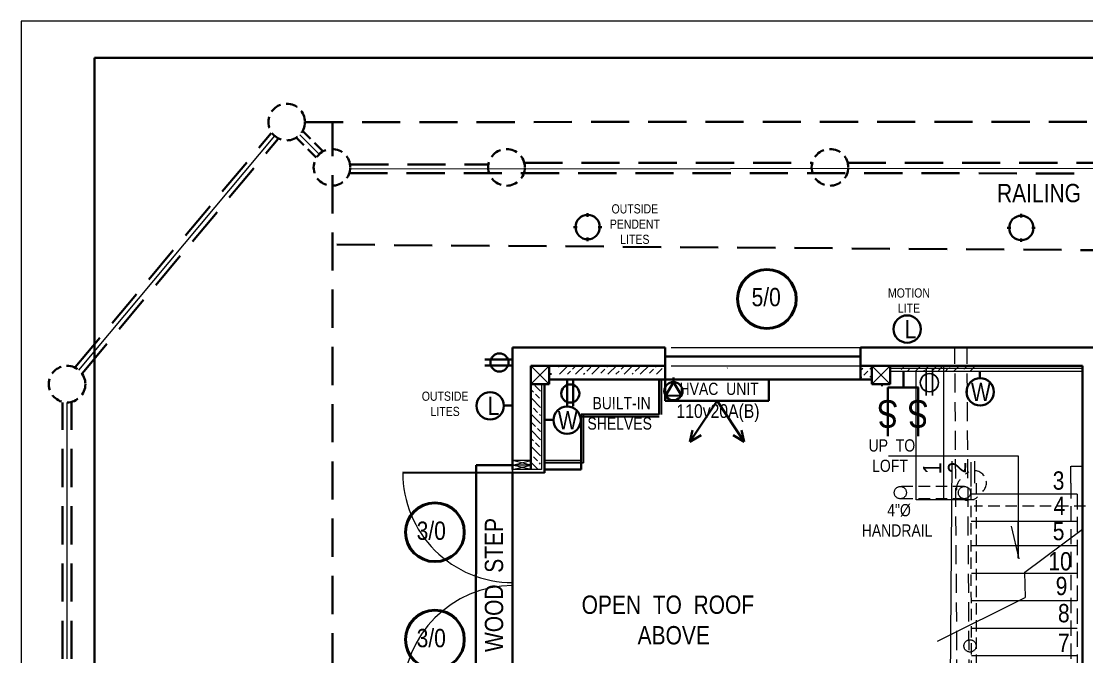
# Model space of a CAD drawing. Header units: inches. Extents: x -298 to 15350, y -6 to 2753.
# Drawn here: x 7122.6 to 7471.7, y 1565.6 to 1773.8 of the extents above; entities that cross this region are included whole.
import ezdxf

# ---------------------------------------------------------------- set-up
doc = ezdxf.new("R2010")
doc.units = ezdxf.units.IN
doc.header["$MEASUREMENT"] = 0
for name, pattern in [('CENTER', [2, 1.25, -0.25, 0.25, -0.25]), ('DASHDOT2', [0.5, 0.25, -0.125, 0, -0.125]), ('HIDDEN', [0.375, 0.25, -0.125])]:
    doc.linetypes.add(name, pattern=pattern)
for name, color, linetype, lineweight in [('APPLIANCES', 7, 'Continuous', 20), ('BUILT-INS', 36, 'Continuous', 25), ('CABINETS', 36, 'HIDDEN', 25), ('DOORS', 7, 'Continuous', 30), ('ELEC', 6, 'Continuous', 30), ('ELEC SYMBOLS', 7, 'Continuous', 20), ('EXISTING CEILING BEAMS', 7, 'HIDDEN', 20), ('FURNITURE', 33, 'Continuous', 25), ('HVAC', 1, 'Continuous', 30), ('NEW FRAMING', 6, 'Continuous', 30), ('NEW FRAMMING', 6, 'Continuous', 30), ('PLUMBING', 3, 'Continuous', 20), ('ROOF', 7, 'HIDDEN', 30), ('ROOF FRAMING', 7, 'Continuous', 20), ('STAIRS', 7, 'Continuous', 20), ('WALL FRAMING', 9, 'CENTER', 30), ('WALLS', 7, 'Continuous', 30), ('WINDOWS', 5, 'Continuous', 30)]:
    doc.layers.add(name, color=color, linetype=linetype, lineweight=lineweight)
for name, color, linetype in [('LL_ELECTRICAL', 1, 'Continuous'), ('TEXT', 7, 'Continuous'), ('TEXT80', 9, 'Continuous'), ('TITLE BLOCK', 7, 'Continuous')]:
    doc.layers.add(name, color=color, linetype=linetype)
doc.styles.add('ARCHENT', font='technical.ttf', dxfattribs={"height": 6})

# ---------------------------------------------------------------- blocks, each defined once
blk = doc.blocks.new('A$C4B672F97')
at = {"layer": 'STAIRS', "color": 7, "linetype": 'HIDDEN', "lineweight": 9, "ltscale": 15}
for p, q in [((-3.14, 2.52), (-17.99, -12.33)), ((-0.31, -0.31), (-15.16, -15.16))]:
    blk.add_line(p, q, dxfattribs=at)
at = {"layer": 'STAIRS', "linetype": 'DASHDOT2', "lineweight": 9, "ltscale": 150}
for centre in [(-1.72, 1.1), (-16.57, -13.75)]:
    blk.add_circle(centre, 2, dxfattribs=at)
at = {"layer": 'STAIRS', "color": 7, "linetype": 'HIDDEN', "lineweight": 9, "ltscale": 15}
for centre, start, end in [((-1.72, 5.62), 0, 180), ((-1.72, 3.1), 180, 0)]:
    blk.add_arc(centre, 4, start, end, dxfattribs=at)

msp = doc.modelspace()

# ---------------------------------------------------------------- hatches: boundary and pattern name
at = {"layer": 'NEW FRAMING', "linetype": 'Continuous', "lineweight": 9, "ltscale": 25}
h = msp.add_hatch(dxfattribs=at)
h.set_pattern_fill('ANSI33', color=6, scale=15, style=0)
h.set_pattern_definition([(45, (2360.5694, 394.9716), (-2.6516504, 2.6516504), []), (45, (2363.221, 394.9716), (-2.6516504, 2.6516504), [1.875, -0.9375])])
h.paths.add_polyline_path([(7298.58661, 1661.12837), (7298.58661, 1658.12837), (7332.58661, 1658.12837), (7332.58661, 1661.12837)])
h = msp.add_hatch(dxfattribs=at)
h.set_pattern_fill('ANSI33', color=256, scale=15, style=0)
h.set_pattern_definition([(45, (2459.9864, 397.0166), (-2.6516504, 2.6516504), []), (45, (2462.638, 397.0166), (-2.6516504, 2.6516504), [1.875, -0.9375])])
h.paths.add_polyline_path([(7397.59281, 1660.17341), (7397.59281, 1657.17341), (7401.34281, 1657.17341), (7401.34281, 1660.17341)])
h = msp.add_hatch(dxfattribs=at)
h.set_pattern_fill('ANSI33', color=6, scale=15, style=0)
h.set_pattern_definition([(45, (2473.8956, 397.9213), (-2.6516504, 2.6516504), []), (45, (2476.5472, 397.9213), (-2.6516504, 2.6516504), [1.875, -0.9375])])
h.paths.add_polyline_path([(7410.88064, 1661.07816), (7410.88024, 1659.15936), (7423.12956, 1659.15936), (7423.12956, 1661.07816)])
h = msp.add_hatch(dxfattribs=at)
h.set_pattern_fill('ANSI33', color=6, scale=15, style=0)
h.set_pattern_definition([(45, (2486.1277, 397.594), (-2.6516504, 2.6516504), []), (45, (2488.7794, 397.594), (-2.6516504, 2.6516504), [1.875, -0.9375])])
h.paths.add_polyline_path([(7423.11278, 1660.75078), (7423.11238, 1659.15937), (7435.3617, 1659.15937), (7435.3617, 1660.75078)])
h = msp.add_hatch(dxfattribs=at)
h.set_pattern_fill('ANSI33', color=6, scale=15, angle=90, style=0)
h.set_pattern_definition([(135, (8555.9147, -3317.5678), (-2.6516504, -2.6516504), []), (135, (8555.9147, -3314.916), (-2.6516504, -2.6516504), [1.875, -0.9375])])
h.paths.add_polyline_path([(7289.75792, 1626.90975), (7292.75792, 1626.90975), (7292.75792, 1654.44943), (7289.75792, 1654.44943)])

# ---------------------------------------------------------------- linework, layer by layer
at = {"layer": 'BUILT-INS', "linetype": 'Continuous', "lineweight": 9, "ltscale": 25}
for p in [(7353.93821, 1660.09938), (7354.05661, 1660.21769)]:
    msp.add_line(p, (7354.05661, 1660.21769), dxfattribs=at)
at = {"layer": 'BUILT-INS', "ltscale": 20}
for p, q in [((7331.59281, 1656.4094), (7331.59281, 1644.90887)), ((7332.34281, 1656.4094), (7332.34281, 1644.90887)), ((7331.59281, 1644.90887), (7306.0827, 1644.90887)), ((7306.09748, 1644.90887), (7306.08425, 1629.90255)), ((7306.84748, 1644.90821), (7306.83358, 1629.15189)), ((7331.59281, 1644.15887), (7306.0827, 1644.15887)), ((7306.08425, 1629.90255), (7294.00181, 1629.90255)), ((7306.83425, 1629.15255), (7294.00181, 1629.15255))]:
    msp.add_line(p, q, dxfattribs=at)
at = {"layer": 'CABINETS', "color": 7, "ltscale": 25}
msp.add_line((7283.59281, 1625.90975), (7283.59283, 1626.90975), dxfattribs=at)
at = {"layer": 'DOORS', "color": 7, "lineweight": 9, "ltscale": 15}
msp.add_line((7247.59281, 1625.90975), (7283.59281, 1625.90975), dxfattribs=at)
at = {"layer": 'DOORS', "color": 7, "linetype": 'Continuous', "lineweight": 9, "ltscale": 25}
for centre, start, end in [((7283.59281, 1625.90975), 180, 270.0000624), ((7283.59281, 1552.90975), 90.0000624, 180)]:
    msp.add_arc(centre, 36, start, end, dxfattribs=at)
at = {"layer": 'ELEC', "color": 1, "linetype": 'Continuous', "ltscale": 0.75}
for p, q in [((7411.66352, 1653.81868), (7411.66352, 1659.15936)), ((7436.68438, 1659.25167), (7436.66887, 1656.74069)), ((7336.29423, 1655.60247), (7333.71316, 1651.12743)), ((7336.29423, 1657.03267), (7336.29423, 1655.60247)), ((7336.29423, 1655.60247), (7338.89523, 1651.16243)), ((7416.57118, 1653.85376), (7406.52888, 1653.78198)), ((7406.58351, 1637.84588), (7406.58351, 1653.83579)), ((7416.51301, 1637.85422), (7416.51301, 1653.84413)), ((7280.97319, 1647.93955), (7283.48422, 1647.93955)), ((7338.89523, 1651.16243), (7333.71316, 1651.12743)), ((7296.69465, 1643.2408), (7294.18368, 1643.25631))]:
    msp.add_line(p, q, dxfattribs=at)
at = {"layer": 'ELEC', "color": 1, "linetype": 'Continuous', "ltscale": 0.375}
for p, q in [((7333.71316, 1651.12743), (7336.29423, 1655.60247)), ((7336.29423, 1655.60247), (7338.89523, 1651.16243)), ((7338.89523, 1651.16243), (7333.71316, 1651.12743))]:
    msp.add_line(p, q, dxfattribs=at)
at = {"layer": 'ELEC', "color": 1, "linetype": 'Continuous', "lineweight": 30, "ltscale": 0.75}
msp.add_circle((7412.87305, 1672.95226), 4.47927, dxfattribs=at)
at = {"layer": 'ELEC', "color": 1, "linetype": 'Continuous', "ltscale": 0.75}
for centre, radius in [((7336.29423, 1652.62061), 2.98186), ((7436.82117, 1652.36023), 4.47927), ((7276.2265, 1647.82848), 4.47927), ((7301.44057, 1643.10041), 4.47927)]:
    msp.add_circle(centre, radius, dxfattribs=at)
msp.add_solid([(7336.29423, 1655.60247), (7338.89523, 1651.16243), (7333.71316, 1651.12743), (7336.29423, 1655.60247)], dxfattribs=at)
at = {"layer": 'ELEC SYMBOLS', "color": 1, "linetype": 'Continuous', "lineweight": 30, "ltscale": 150}
for p, q in [((7308.18983, 1710.95431), (7308.18983, 1709.75759)), ((7450.29478, 1710.67094), (7450.29478, 1709.47422)), ((7303.59147, 1706.35595), (7304.78819, 1706.35595)), ((7311.59147, 1706.35595), (7312.78819, 1706.35595)), ((7445.69642, 1706.07258), (7446.89314, 1706.07258)), ((7453.69642, 1706.07258), (7454.89314, 1706.07258)), ((7308.18983, 1702.95431), (7308.18983, 1701.75759)), ((7450.29478, 1702.67094), (7450.29478, 1701.47422))]:
    msp.add_line(p, q, dxfattribs=at)
at = {"layer": 'ELEC SYMBOLS', "color": 1, "lineweight": 30, "ltscale": 15}
for centre in [(7308.18983, 1706.35595), (7450.29478, 1706.07258)]:
    msp.add_circle(centre, 4, dxfattribs=at)
at = {"layer": 'EXISTING CEILING BEAMS', "linetype": 'HIDDEN', "ltscale": 25}
for p, q in [((7429.57206, 1511.54059), (7428.52354, 1666.90859)), ((7433.5697, 1511.55743), (7432.52368, 1666.9085))]:
    msp.add_line(p, q, dxfattribs=at)
at = {"layer": 'EXISTING CEILING BEAMS', "color": 7, "linetype": 'Continuous', "lineweight": 9, "ltscale": 25}
for p, q in [((7289.592, 1628.40975), (7283.59281, 1629.90975)), ((7283.59281, 1628.40975), (7289.592, 1629.90975)), ((7289.592, 1626.90975), (7283.59281, 1628.40975)), ((7283.59281, 1626.90975), (7289.592, 1628.40975))]:
    msp.add_line(p, q, dxfattribs=at)
at = {"layer": 'FURNITURE', "linetype": 'Continuous', "lineweight": 30, "ltscale": 20}
for p, q in [((7331.58067, 1656.41056), (7331.58068, 1644.91004)), ((7331.58068, 1644.91004), (7306.07057, 1644.91004)), ((7306.08469, 1644.91004), (7306.08469, 1626.9559)), ((7306.08469, 1626.9559), (7294.00225, 1626.9559))]:
    msp.add_line(p, q, dxfattribs=at)
at = {"layer": 'FURNITURE', "color": 7, "linetype": 'Continuous', "lineweight": 30, "ltscale": 25}
msp.add_line((7271.61639, 1628.35357), (7283.5928, 1628.35335), dxfattribs=at)
at = {"layer": 'HVAC', "ltscale": 15}
for p, q in [((7333.59282, 1656.40941), (7333.59024, 1649.40941)), ((7367.59281, 1656.39689), (7367.59024, 1649.39689))]:
    msp.add_line(p, q, dxfattribs=at)
at = {"layer": 'HVAC', "ltscale": 25}
for p, q in [((7367.59281, 1656.39689), (7333.59282, 1656.40941)), ((7367.59024, 1649.39689), (7333.59024, 1649.40941)), ((7350.59024, 1649.40315), (7341.65167, 1636.04159)), ((7350.59024, 1649.40315), (7359.5288, 1636.04159)), ((7342.56986, 1639.79439), (7341.65167, 1636.04159)), ((7341.65167, 1636.04159), (7345.34143, 1638.19852)), ((7359.5288, 1636.04159), (7355.83905, 1638.19852)), ((7358.61061, 1639.79439), (7359.5288, 1636.04159))]:
    msp.add_line(p, q, dxfattribs=at)
at = {"layer": 'LL_ELECTRICAL', "color": 1, "linetype": 'Continuous', "lineweight": 30, "ltscale": 0.75}
for p, q in [((7274.44682, 1662.97603), (7283.44939, 1662.97603)), ((7274.44682, 1662.97603), (7283.44939, 1662.97603)), ((7274.44682, 1660.97603), (7283.44939, 1660.97603)), ((7274.44682, 1660.97603), (7283.44939, 1660.97603)), ((7301.48462, 1656.65689), (7301.48462, 1647.65432)), ((7301.48462, 1656.65689), (7301.48462, 1647.65432)), ((7303.48462, 1656.65689), (7303.48462, 1647.65432)), ((7303.48462, 1656.65689), (7303.48462, 1647.65432))]:
    msp.add_line(p, q, dxfattribs=at)
at = {"layer": 'LL_ELECTRICAL', "color": 1, "linetype": 'Continuous', "ltscale": 0.75}
for p, q in [((7419.17487, 1660.22806), (7419.17487, 1651.2255)), ((7419.17487, 1660.22806), (7419.17487, 1651.2255)), ((7421.17487, 1660.22806), (7421.17487, 1651.2255)), ((7421.17487, 1660.22806), (7421.17487, 1651.2255))]:
    msp.add_line(p, q, dxfattribs=at)
at = {"layer": 'LL_ELECTRICAL', "color": 1, "linetype": 'Continuous', "lineweight": 30, "ltscale": 0.75}
for centre in [(7279.28235, 1661.98057), (7279.28235, 1661.98057), (7302.48917, 1651.82136), (7302.48917, 1651.82136)]:
    msp.add_circle(centre, 2.98186, dxfattribs=at)
at = {"layer": 'LL_ELECTRICAL', "color": 1, "linetype": 'Continuous', "ltscale": 0.75}
msp.add_circle((7420.17942, 1655.39253), 2.98186, dxfattribs=at)
msp.add_circle((7420.17942, 1655.39253), 2.98186, dxfattribs=at)
at = {"layer": 'NEW FRAMING', "color": 7, "lineweight": 20, "ltscale": 15}
for p, q in [((7407.34286, 1659.15935), (7470.34282, 1659.15942)), ((7289.592, 1626.90975), (7283.59281, 1626.90975)), ((7293.08776, 1626.90975), (7289.592, 1626.90975))]:
    msp.add_line(p, q, dxfattribs=at)
at = {"layer": 'NEW FRAMING', "color": 7, "lineweight": 9, "ltscale": 15}
for p, q in [((7407.34287, 1660.15935), (7470.34282, 1660.15942)), ((7289.592, 1629.90975), (7283.59281, 1629.90975)), ((7289.592, 1628.40975), (7283.59281, 1628.40975))]:
    msp.add_line(p, q, dxfattribs=at)
at = {"layer": 'NEW FRAMING', "color": 7, "ltscale": 15}
for p, q in [((7294.05732, 1654.90935), (7294.00017, 1625.90255)), ((7295.59281, 1656.40935), (7335.59281, 1656.40941)), ((7294.00001, 1625.81832), (7247.59281, 1625.90975))]:
    msp.add_line(p, q, dxfattribs=at)
at = {"layer": 'NEW FRAMING', "ltscale": 15}
for p, q in [((7295.59281, 1656.40935), (7395.59281, 1656.40949)), ((7395.59281, 1656.40949), (7401.34281, 1656.4095))]:
    msp.add_line(p, q, dxfattribs=at)
at = {"layer": 'NEW FRAMING', "color": 28, "lineweight": 30, "ltscale": 25}
msp.add_line((7283.59281, 1625.90975), (7294.00017, 1625.90255), dxfattribs=at)
at = {"layer": 'NEW FRAMMING', "color": 7, "linetype": 'Continuous', "lineweight": 20, "ltscale": 25}
msp.add_line((7293.08776, 1654.90935), (7293.08776, 1626.90975), dxfattribs=at)
at = {"layer": 'ROOF', "linetype": 'HIDDEN', "ltscale": 50}
for p, q in [((7215.5484, 1740.76016), (7787.59281, 1740.90935)), ((7140.29429, 1660.4728), (7204.49876, 1737.16147)), ((7142.59457, 1658.54699), (7206.79903, 1735.23566)), ((7230.37677, 1726.90935), (7275.95299, 1726.90935)), ((7287.40228, 1727.40935), (7381.78333, 1727.40935)), ((7393.40228, 1727.40935), (7503.78333, 1727.40935)), ((7230.08775, 1724.00603), (7735.95299, 1723.90935)), ((7225.97725, 1700.60129), (7788.96236, 1696.50649)), ((7136.09281, 1564.90935), (7136.09281, 1648.90935)), ((7139.09281, 1564.90935), (7139.09281, 1648.90935))]:
    msp.add_line(p, q, dxfattribs=at)
at = {"layer": 'ROOF', "color": 7, "linetype": 'HIDDEN', "ltscale": 50}
msp.add_line((7224.59281, 1279.60633), (7224.59281, 1740.90935), dxfattribs=at)
at = {"layer": 'ROOF', "linetype": 'Continuous', "lineweight": 20, "ltscale": 50}
for p, q in [((7141.44443, 1659.5099), (7205.64889, 1736.19856)), ((7230.37677, 1725.40935), (7735.59281, 1725.90348)), ((7137.59281, 1564.90935), (7137.59281, 1648.90935))]:
    msp.add_line(p, q, dxfattribs=at)
at = {"layer": 'ROOF', "linetype": 'HIDDEN', "ltscale": 15}
for p, q in [((7219.19305, 1729.18779), (7212.82684, 1735.554)), ((7221.31437, 1731.30911), (7214.94816, 1737.67532))]:
    msp.add_line(p, q, dxfattribs=at)
at = {"layer": 'ROOF', "linetype": 'HIDDEN', "lineweight": 20, "ltscale": 50}
msp.add_line((7220.25371, 1730.24845), (7213.8875, 1736.61466), dxfattribs=at)
at = {"layer": 'ROOF', "ltscale": 15}
for centre in [(7209.5484, 1740.75859), (7224.39764, 1725.90935), (7281.59281, 1725.90935), (7387.59281, 1725.90935), (7137.59281, 1654.90935)]:
    msp.add_circle(centre, 6, dxfattribs=at)
at = {"layer": 'ROOF FRAMING', "color": 7, "linetype": 'DASHDOT2', "lineweight": 9, "ltscale": 150}
msp.add_line((7433.81395, 1621.37518), (7433.81395, 1629.33864), dxfattribs=at)
at = {"layer": 'STAIRS', "linetype": 'Continuous', "lineweight": 9, "ltscale": 25}
msp.add_line((7415.84281, 1617.00051), (7415.84278, 1659.15936), dxfattribs=at)
at = {"layer": 'STAIRS', "linetype": 'Continuous', "ltscale": 15}
for p, q in [((7424.84281, 1660.90935), (7424.84281, 1617.00051)), ((7434.84281, 1617.00051), (7415.84281, 1617.00051))]:
    msp.add_line(p, q, dxfattribs=at)
at = {"layer": 'STAIRS', "color": 7, "linetype": 'Continuous', "lineweight": 20, "ltscale": 25}
for p, q in [((7406.76418, 1631.41528), (7449.31968, 1631.41528)), ((7449.31968, 1631.41528), (7449.31968, 1597.87826)), ((7449.31968, 1597.87826), (7449.31969, 1609.88802)), ((7449.56993, 1597.72223), (7447.07247, 1608.33214)), ((7449.31968, 1597.87826), (7449.31968, 1607.55201))]:
    msp.add_line(p, q, dxfattribs=at)
at = {"layer": 'STAIRS', "linetype": 'Continuous', "lineweight": 20, "ltscale": 15}
for p, q in [((7426.66183, 1511.91712), (7427.66183, 1629.65019)), ((7435.0202, 1622.43222), (7435.02023, 1629.66525)), ((7466.52004, 1622.43222), (7466.5199, 1628.04056))]:
    msp.add_line(p, q, dxfattribs=at)
at = {"layer": 'STAIRS', "color": 7, "linetype": 'Continuous', "lineweight": 9, "ltscale": 20}
msp.add_line((7466.63168, 1628.04056), (7470.63168, 1628.04044), dxfattribs=at)
at = {"layer": 'STAIRS', "linetype": 'HIDDEN', "lineweight": 20, "ltscale": 15}
for p, q in [((7434.1637, 1504.41712), (7433.81395, 1623.75937)), ((7435.59281, 1511.94692), (7435.59281, 1622.41717))]:
    msp.add_line(p, q, dxfattribs=at)
at = {"layer": 'STAIRS', "linetype": 'HIDDEN', "lineweight": 9, "ltscale": 20}
for p, q in [((7466.52004, 1622.43222), (7466.52004, 1514.43222)), ((7468.60007, 1618.89288), (7468.55126, 1514.43222))]:
    msp.add_line(p, q, dxfattribs=at)
at = {"layer": 'STAIRS', "color": 7, "linetype": 'Continuous', "lineweight": 20, "ltscale": 15}
for p, q in [((7468.60008, 1618.888), (7433.89596, 1618.88803)), ((7468.60007, 1609.888), (7433.89595, 1609.88803))]:
    msp.add_line(p, q, dxfattribs=at)
at = {"layer": 'STAIRS', "color": 9, "linetype": 'HIDDEN', "lineweight": 20, "ltscale": 15}
msp.add_line((7471.34281, 1614.90935), (7434.84281, 1614.90935), dxfattribs=at)
at = {"layer": 'STAIRS', "color": 7, "lineweight": 20, "ltscale": 15}
for p, q in [((7468.60007, 1601.88807), (7433.9194, 1601.88807)), ((7468.60007, 1592.88807), (7433.94577, 1592.88807)), ((7468.60007, 1583.88813), (7433.97215, 1583.88807)), ((7468.60007, 1574.88807), (7433.99853, 1574.88807)), ((7468.60007, 1565.88807), (7434.0249, 1565.88807))]:
    msp.add_line(p, q, dxfattribs=at)
at = {"layer": 'STAIRS', "color": 9, "linetype": 'DASHDOT2', "lineweight": 9, "ltscale": 150}
msp.add_circle((7433.49011, 1569.14227), 2, dxfattribs=at)
at = {"layer": 'TEXT', "color": 9, "linetype": 'Continuous', "lineweight": 20, "ltscale": 15}
for p, q in [((7451.4761, 1593.29474), (7470.35145, 1607.36811)), ((7451.68555, 1585.0174), (7451.49133, 1593.28331)), ((7422.85195, 1570.69354), (7451.54218, 1585.00864))]:
    msp.add_line(p, q, dxfattribs=at)
at = {"layer": 'TEXT', "color": 7, "linetype": 'Continuous', "lineweight": 40, "ltscale": 15}
for centre in [(7366.93171, 1682.81081), (7258.13698, 1606.39523), (7258.13695, 1571.22886)]:
    msp.add_circle(centre, 9.63369, dxfattribs=at)
at = {"layer": 'TITLE BLOCK', "color": 7, "linetype": 'Continuous', "lineweight": 0, "ltscale": 0.5}
for p, q in [((7938.57585, 1773.76344), (7122.5914, 1773.76344)), ((7122.5914, 1773.76344), (7122.5914, 1245.76553))]:
    msp.add_line(p, q, dxfattribs=at)
at = {"layer": 'TITLE BLOCK', "color": 7, "linetype": 'Continuous', "lineweight": 30, "ltscale": 0.5}
for p, q in [((7146.5914, 1761.76344), (7146.5914, 1257.76553)), ((7926.57585, 1761.76344), (7146.5914, 1761.76344))]:
    msp.add_line(p, q, dxfattribs=at)
at = {"layer": 'WALL FRAMING', "color": 7, "ltscale": 15}
for p, q in [((7295.59281, 1660.90935), (7289.59281, 1660.90935)), ((7407.34281, 1660.90935), (7401.34281, 1660.90935))]:
    msp.add_line(p, q, dxfattribs=at)
at = {"layer": 'WALL FRAMING', "color": 9, "linetype": 'Continuous', "lineweight": 9, "ltscale": 150}
for p, q in [((7296.17473, 1658.52404), (7296.17473, 1657.93319)), ((7404.93366, 1654.32743), (7404.34281, 1654.32743))]:
    msp.add_line(p, q, dxfattribs=at)
at = {"layer": 'WALL FRAMING', "color": 7, "linetype": 'Continuous', "lineweight": 30, "ltscale": 25}
msp.add_line((7283.59281, 1629.90975), (7283.59283, 1626.90975), dxfattribs=at)
at = {"layer": 'WALLS', "ltscale": 15}
for p, q in [((7283.59281, 1666.90935), (7333.59281, 1666.90938)), ((7283.59283, 1626.90975), (7283.59281, 1666.90935)), ((7333.59281, 1666.90935), (7333.59281, 1660.90935)), ((7397.59281, 1666.90935), (7397.59281, 1660.90935)), ((7397.59281, 1666.90588), (7534.59279, 1666.90595)), ((7289.592, 1626.90975), (7289.59281, 1660.90935)), ((7289.59281, 1660.90935), (7333.59281, 1660.90935)), ((7289.59281, 1654.90935), (7289.59281, 1660.90935)), ((7295.59281, 1654.90935), (7295.59281, 1660.90935)), ((7397.59281, 1660.90935), (7470.34281, 1660.90917)), ((7401.34281, 1654.90935), (7401.34281, 1660.90935)), ((7407.34281, 1654.90935), (7407.34281, 1660.90935)), ((7295.59281, 1654.90935), (7289.59281, 1654.90935)), ((7407.34281, 1654.90935), (7401.34281, 1654.90935))]:
    msp.add_line(p, q, dxfattribs=at)
at = {"layer": 'WALLS', "lineweight": 20, "ltscale": 15}
for p, q in [((7335.59281, 1666.90935), (7397.59281, 1666.90588)), ((7335.59281, 1660.90935), (7397.59281, 1660.90938))]:
    msp.add_line(p, q, dxfattribs=at)
at = {"layer": 'WALLS', "color": 7, "linetype": 'Continuous', "lineweight": 9, "ltscale": 15}
for p, q in [((7289.59281, 1660.90935), (7295.59281, 1654.90935)), ((7289.59281, 1654.90935), (7295.59281, 1660.90935)), ((7401.34281, 1660.90935), (7407.34281, 1654.90935)), ((7401.34281, 1654.90935), (7407.34281, 1660.90935))]:
    msp.add_line(p, q, dxfattribs=at)
at = {"layer": 'WALLS', "color": 6, "ltscale": 15}
for p, q in [((7333.59281, 1660.90935), (7333.59282, 1656.40941)), ((7397.59281, 1660.90935), (7397.59282, 1656.40941))]:
    msp.add_line(p, q, dxfattribs=at)
at = {"layer": 'WALLS', "color": 7, "ltscale": 15}
msp.add_line((7470.36812, 1511.94797), (7470.34281, 1660.90935), dxfattribs=at)
at = {"layer": 'WALLS', "color": 7, "lineweight": 30, "ltscale": 15}
for p, q in [((7271.52272, 1549.39863), (7271.61639, 1628.35357)), ((7283.59281, 1625.90975), (7283.59281, 1551.90871))]:
    msp.add_line(p, q, dxfattribs=at)
at = {"layer": 'WINDOWS', "color": 5, "ltscale": 15}
for p, q in [((7333.59281, 1663.90935), (7365.59281, 1663.90935)), ((7365.59281, 1663.90935), (7397.59281, 1663.90935))]:
    msp.add_line(p, q, dxfattribs=at)

# ---------------------------------------------------------------- block references
at = {"layer": 'PLUMBING', "color": 7, "linetype": 'Continuous', "lineweight": 20, "ltscale": 20, "rotation": 315}
msp.add_blockref('A$C4B672F97', (7432.10066, 1617.36865), dxfattribs=at)

# ---------------------------------------------------------------- texts
at = {"layer": 'APPLIANCES', "color": 3, "insert": (7350.90356, 1645.39811), "char_height": 4.5, "width": 270.046875, "attachment_point": 5, "rotation": 0.0327705, "style": 'ARCHENT'}
msp.add_mtext('{\\C1;110v20A(B)}', dxfattribs=at)
at = {"layer": 'ELEC', "color": 1, "linetype": 'Continuous', "ltscale": 0.375, "char_height": 6, "width": 6.875, "attachment_point": 1, "style": 'ARCHENT'}
for s, insert in [('L', (7412.07209, 1675.92937)), ('\\pt0;W', (7433.79694, 1655.33579)), ('L', (7275.42554, 1650.80559)), ('\\pt0;W', (7298.41633, 1646.07598))]:
    msp.add_mtext(s, dxfattribs=dict(at, insert=insert))
at = {"layer": 'ELEC', "color": 1, "linetype": 'Continuous', "ltscale": 0.75, "char_height": 9, "width": 7.375, "attachment_point": 1, "rotation": 180, "style": 'ARCHENT'}
for insert in [(7409.98981, 1640.65728), (7419.91931, 1640.66562)]:
    msp.add_mtext('S', dxfattribs=dict(at, insert=insert))
at = {"layer": 'HVAC', "insert": (7351.27623, 1653.34522), "char_height": 4, "width": 360.0625, "attachment_point": 5, "rotation": 0.0327705, "style": 'ARCHENT'}
msp.add_mtext('HVAC  UNIT', dxfattribs=at)
at = {"layer": 'TEXT80', "color": 9, "width": 360.0625, "attachment_point": 5, "style": 'ARCHENT'}
for s, insert, char_height, rotation in [('{\\C7;RAILING}', (7456.09424, 1717.45345), 6, 0.0327705), ('{\\C7; BUILT-IN\\PSHELVES }', (7318.67275, 1645.32705), 4, 0.0327705), ('{\\C7; UP  TO\\PLOFT\\P }', (7407.25624, 1628.13497), 4, 0.0327705), ('{\\C7; 1}', (7421.05749, 1626.41286), 6, 89.4816755), ('{\\C7; 2}', (7429.22066, 1626.60714), 6, 89.4816755), ('{\\C7; 3}', (7461.55209, 1623.28949), 6, 0.0327705), ('{\\C7; 4}', (7461.84019, 1615.01437), 6, 0.0327705), ('{\\C7; 4"%%C\\PHANDRAIL\\P }', (7409.59875, 1606.96335), 4, 0.0327705), ('{\\C7;5}', (7462.52373, 1606.74352), 6, 0.0327705), ('{\\C7; 10}', (7462.0378, 1596.82343), 6, 0.0327705), ('{\\C7; 9}', (7462.52373, 1588.74352), 6, 0.0327705), ('{\\C7;OPEN  TO  ROOF\\P  ABOVE }', (7334.48291, 1577.6109), 6, 0.0327705), ('{\\C7;8}', (7464.224, 1579.83919), 6, 0.0327705), ('{\\C7;7}', (7464.224, 1570.12228), 6, 0.0327705)]:
    msp.add_mtext(s, dxfattribs=dict(at, insert=insert, char_height=char_height, rotation=rotation))
at = {"layer": 'TEXT80', "color": 6, "char_height": 3, "width": 360.0625, "attachment_point": 5, "rotation": 0.0327705, "style": 'ARCHENT'}
for s, insert in [('\\A1;\\P{\\C1;OUTSIDE\\PPENDENT\\PLITES}', (7323.65706, 1709.8094)), ('\\A1;\\P{\\C1;MOTION\\PLITE}', (7413.47429, 1684.78312)), ('\\A1;\\P{\\C1;OUTSIDE\\PLITES}', (7261.47549, 1650.94249))]:
    msp.add_mtext(s, dxfattribs=dict(at, insert=insert))
at = {"layer": 'TEXT80', "color": 7, "char_height": 6, "width": 360.0625, "attachment_point": 5, "style": 'ARCHENT'}
for s, insert, rotation in [('{\\C7;5/0}', (7366.69891, 1683.38481), 0.0327705), ('3/0', (7256.9368, 1606.84557), 0.0327705), ('WOOD  STEP', (7277.52535, 1589.10669), 90.0327705), ('3/0', (7256.93677, 1571.6792), 0.0327705)]:
    msp.add_mtext(s, dxfattribs=dict(at, insert=insert, rotation=rotation))

doc.saveas('drawing.dxf')
